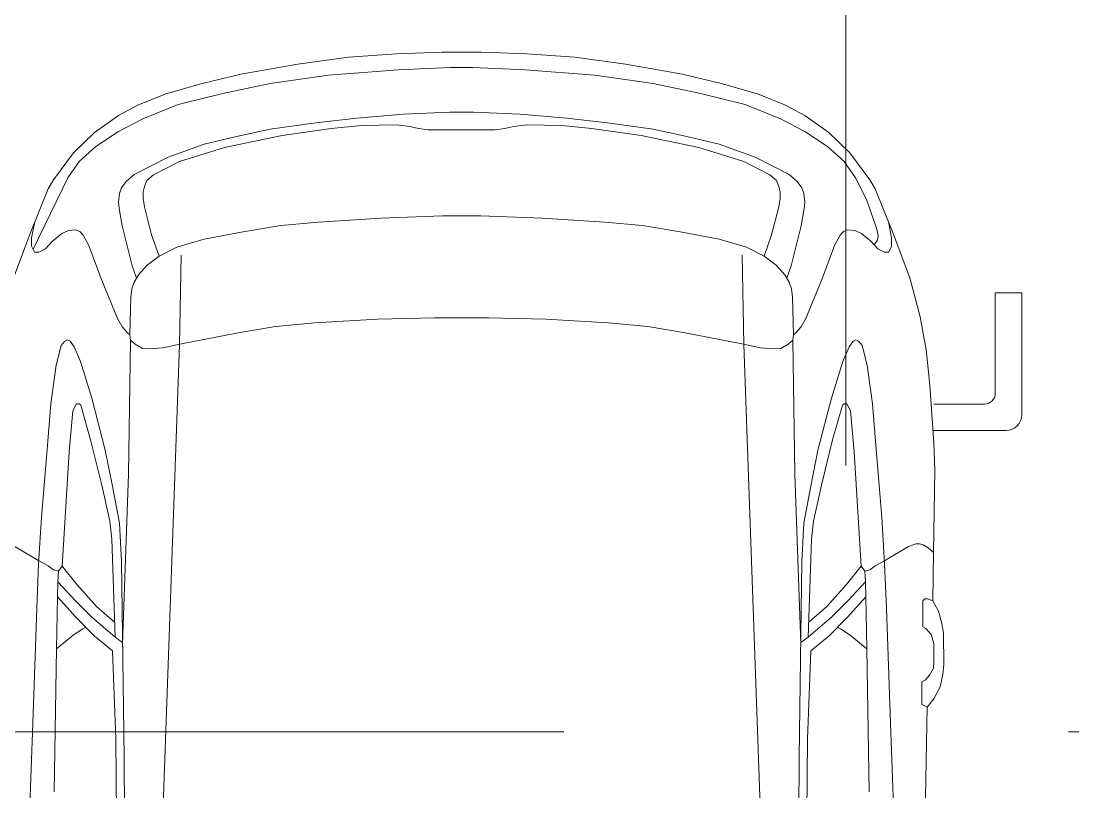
# Model space of a CAD drawing. Header units: millimetres. Extents: x 48966 to 155647, y -43515 to 30475.
# Drawn here: x 64375 to 66360, y 19403 to 20858 of the extents above; entities that cross this region are included whole.
import ezdxf

# ---------------------------------------------------------------- set-up
doc = ezdxf.new("R2010")
doc.units = ezdxf.units.MM
doc.linetypes.add('Осевые', pattern=[6350, 1270, -952.5, 3175, -952.5])
for name, color, linetype, lineweight in [('Оси-2', 7, 'Осевые', 9), ('Парковка', 7, 'Continuous', 9), ('Элементы узлов', 7, 'Continuous', 9)]:
    doc.layers.add(name, color=color, linetype=linetype, lineweight=lineweight)

# ---------------------------------------------------------------- blocks, each defined once
blk = doc.blocks.new('Парковка_одиночная - Средний класс 5500х2500мм-8504634-План -1-го этажа на отм_ -10_350')
at = {"layer": 'Парковка'}
for p, q in [((2256.7, -1058.6), (2256.7, -1248.6)), ((2306.7, -1058.6), (2256.7, -1058.6)), ((2306.7, -1288.6), (2306.7, -1058.6)), ((2236.7, -1268.6), (2141, -1268.6)), ((2139.8, -1318.6), (2276.7, -1318.6))]:
    blk.add_line(p, q, dxfattribs=at)
for centre, radius in [((2236.7, -1248.6), 20), ((2276.7, -1288.6), 30)]:
    blk.add_arc(centre, radius, 270, 0, dxfattribs=at)
at = {"layer": 'Элементы узлов'}
for p, q in [((940.6, -626.9), (1036.2, -614.3)), ((940.6, -626.9), (1036.2, -614.3)), ((940.6, -626.9), (1036.2, -614.3)), ((1036.2, -614.3), (1127.1, -607.4)), ((1036.2, -614.3), (1127.1, -607.4)), ((1036.2, -614.3), (1127.1, -607.4)), ((1127.1, -607.4), (1213.5, -604.4)), ((1127.1, -607.4), (1213.5, -604.4)), ((1127.1, -607.4), (1213.5, -604.4)), ((1213.5, -604.4), (1250, -604.4)), ((1213.5, -604.4), (1250, -604.4)), ((1213.5, -604.4), (1250, -604.4)), ((1250, -604.4), (1286.5, -604.4)), ((1250, -604.4), (1286.5, -604.4)), ((1250, -604.4), (1286.5, -604.4)), ((1286.5, -604.4), (1372.9, -607.4)), ((1286.5, -604.4), (1372.9, -607.4)), ((1286.5, -604.4), (1372.9, -607.4)), ((1372.9, -607.4), (1463.8, -614.3)), ((1372.9, -607.4), (1463.8, -614.3)), ((1372.9, -607.4), (1463.8, -614.3)), ((1463.8, -614.3), (1559.4, -626.9)), ((1463.8, -614.3), (1559.4, -626.9)), ((1463.8, -614.3), (1559.4, -626.9)), ((833.6, -646), (940.6, -626.9)), ((833.6, -646), (940.6, -626.9)), ((833.6, -646), (940.6, -626.9)), ((1130.2, -638), (1229, -633.8)), ((1130.2, -638), (1229, -633.8)), ((1130.2, -638), (1229, -633.8)), ((1229, -633.8), (1250, -633.8)), ((1229, -633.8), (1250, -633.8)), ((1229, -633.8), (1250, -633.8)), ((1250, -633.8), (1271, -633.8)), ((1250, -633.8), (1271, -633.8)), ((1250, -633.8), (1271, -633.8)), ((1271, -633.8), (1369.8, -638)), ((1271, -633.8), (1369.8, -638)), ((1271, -633.8), (1369.8, -638)), ((1559.4, -626.9), (1666.4, -646)), ((1559.4, -626.9), (1666.4, -646)), ((1559.4, -626.9), (1666.4, -646)), ((760.2, -663.9), (833.6, -646)), ((760.2, -663.9), (833.6, -646)), ((760.2, -663.9), (833.6, -646)), ((888.7, -663.5), (998.9, -648.1)), ((888.7, -663.5), (998.9, -648.1)), ((888.7, -663.5), (998.9, -648.1)), ((998.9, -648.1), (1130.2, -638)), ((998.9, -648.1), (1130.2, -638)), ((998.9, -648.1), (1130.2, -638)), ((1369.8, -638), (1501.1, -648.1)), ((1369.8, -638), (1501.1, -648.1)), ((1369.8, -638), (1501.1, -648.1)), ((1501.1, -648.1), (1611.3, -663.5)), ((1501.1, -648.1), (1611.3, -663.5)), ((1501.1, -648.1), (1611.3, -663.5)), ((1666.4, -646), (1739.8, -663.9)), ((1666.4, -646), (1739.8, -663.9)), ((1666.4, -646), (1739.8, -663.9)), ((691.6, -683.4), (760.2, -663.9)), ((691.6, -683.4), (760.2, -663.9)), ((691.6, -683.4), (760.2, -663.9)), ((799.5, -682.5), (888.7, -663.5)), ((799.5, -682.5), (888.7, -663.5)), ((799.5, -682.5), (888.7, -663.5)), ((1611.3, -663.5), (1700.5, -682.5)), ((1611.3, -663.5), (1700.5, -682.5)), ((1611.3, -663.5), (1700.5, -682.5)), ((1739.8, -663.9), (1808.4, -683.4)), ((1739.8, -663.9), (1808.4, -683.4)), ((1739.8, -663.9), (1808.4, -683.4)), ((639.1, -704.3), (691.6, -683.4)), ((639.1, -704.3), (691.6, -683.4)), ((639.1, -704.3), (691.6, -683.4)), ((715.2, -703.2), (799.5, -682.5)), ((715.2, -703.2), (799.5, -682.5)), ((715.2, -703.2), (799.5, -682.5)), ((1700.5, -682.5), (1784.8, -703.2)), ((1700.5, -682.5), (1784.8, -703.2)), ((1700.5, -682.5), (1784.8, -703.2)), ((1808.4, -683.4), (1860.9, -704.3)), ((1808.4, -683.4), (1860.9, -704.3)), ((1808.4, -683.4), (1860.9, -704.3)), ((602.3, -723.9), (639.1, -704.3)), ((602.3, -723.9), (639.1, -704.3)), ((602.3, -723.9), (639.1, -704.3)), ((648.7, -730.3), (715.2, -703.2)), ((648.7, -730.3), (715.2, -703.2)), ((648.7, -730.3), (715.2, -703.2)), ((1784.8, -703.2), (1851.3, -730.3)), ((1784.8, -703.2), (1851.3, -730.3)), ((1784.8, -703.2), (1851.3, -730.3)), ((1860.9, -704.3), (1897.7, -723.9)), ((1860.9, -704.3), (1897.7, -723.9)), ((1860.9, -704.3), (1897.7, -723.9)), ((557.3, -756.4), (602.3, -723.9)), ((557.3, -756.4), (602.3, -723.9)), ((557.3, -756.4), (602.3, -723.9)), ((602.5, -754.3), (648.7, -730.3)), ((602.5, -754.3), (648.7, -730.3)), ((602.5, -754.3), (648.7, -730.3)), ((974.7, -738.2), (1052.5, -729.1)), ((974.7, -738.2), (1052.5, -729.1)), ((974.7, -738.2), (1052.5, -729.1)), ((1052.5, -729.1), (1139.4, -721.5)), ((1052.5, -729.1), (1139.4, -721.5)), ((1052.5, -729.1), (1139.4, -721.5)), ((1139.4, -721.5), (1227.7, -717.9)), ((1139.4, -721.5), (1227.7, -717.9)), ((1139.4, -721.5), (1227.7, -717.9)), ((1227.7, -717.9), (1250, -717.9)), ((1227.7, -717.9), (1250, -717.9)), ((1227.7, -717.9), (1250, -717.9)), ((1250, -717.9), (1272.3, -717.9)), ((1250, -717.9), (1272.3, -717.9)), ((1250, -717.9), (1272.3, -717.9)), ((1272.3, -717.9), (1360.6, -721.5)), ((1272.3, -717.9), (1360.6, -721.5)), ((1272.3, -717.9), (1360.6, -721.5)), ((1360.6, -721.5), (1447.5, -729.1)), ((1360.6, -721.5), (1447.5, -729.1)), ((1360.6, -721.5), (1447.5, -729.1)), ((1447.5, -729.1), (1525.3, -738.2)), ((1447.5, -729.1), (1525.3, -738.2)), ((1447.5, -729.1), (1525.3, -738.2)), ((1851.3, -730.3), (1897.5, -754.3)), ((1851.3, -730.3), (1897.5, -754.3)), ((1851.3, -730.3), (1897.5, -754.3)), ((1897.7, -723.9), (1942.7, -756.4)), ((1897.7, -723.9), (1942.7, -756.4)), ((1897.7, -723.9), (1942.7, -756.4)), ((825.3, -763.7), (888.9, -749.9)), ((825.3, -763.7), (888.9, -749.9)), ((825.3, -763.7), (888.9, -749.9)), ((888.9, -749.9), (974.7, -738.2)), ((888.9, -749.9), (974.7, -738.2)), ((888.9, -749.9), (974.7, -738.2)), ((911.4, -761.7), (1004.1, -748.4)), ((911.4, -761.7), (1004.1, -748.4)), ((911.4, -761.7), (1004.1, -748.4)), ((1004.1, -748.4), (1060.9, -742.9)), ((1004.1, -748.4), (1060.9, -742.9)), ((1004.1, -748.4), (1060.9, -742.9)), ((1060.9, -742.9), (1126.4, -741.5)), ((1060.9, -742.9), (1126.4, -741.5)), ((1060.9, -742.9), (1126.4, -741.5)), ((1126.4, -741.5), (1152.1, -744.8)), ((1126.4, -741.5), (1152.1, -744.8)), ((1126.4, -741.5), (1152.1, -744.8)), ((1152.1, -744.8), (1168.3, -748.5)), ((1152.1, -744.8), (1168.3, -748.5)), ((1152.1, -744.8), (1168.3, -748.5)), ((1168.3, -748.5), (1186.7, -750.9)), ((1168.3, -748.5), (1186.7, -750.9)), ((1168.3, -748.5), (1186.7, -750.9)), ((1186.7, -750.9), (1250, -750.9)), ((1186.7, -750.9), (1250, -750.9)), ((1186.7, -750.9), (1250, -750.9)), ((1250, -750.9), (1313.3, -750.9)), ((1250, -750.9), (1313.3, -750.9)), ((1250, -750.9), (1313.3, -750.9)), ((1313.3, -750.9), (1331.7, -748.5)), ((1313.3, -750.9), (1331.7, -748.5)), ((1313.3, -750.9), (1331.7, -748.5)), ((1331.7, -748.5), (1347.9, -744.8)), ((1331.7, -748.5), (1347.9, -744.8)), ((1331.7, -748.5), (1347.9, -744.8)), ((1347.9, -744.8), (1373.6, -741.5)), ((1347.9, -744.8), (1373.6, -741.5)), ((1347.9, -744.8), (1373.6, -741.5)), ((1373.6, -741.5), (1439.1, -742.9)), ((1373.6, -741.5), (1439.1, -742.9)), ((1373.6, -741.5), (1439.1, -742.9)), ((1439.1, -742.9), (1495.9, -748.4)), ((1439.1, -742.9), (1495.9, -748.4)), ((1439.1, -742.9), (1495.9, -748.4)), ((1495.9, -748.4), (1588.6, -761.7)), ((1495.9, -748.4), (1588.6, -761.7)), ((1495.9, -748.4), (1588.6, -761.7)), ((1525.3, -738.2), (1611.1, -749.9)), ((1525.3, -738.2), (1611.1, -749.9)), ((1525.3, -738.2), (1611.1, -749.9)), ((1611.1, -749.9), (1674.7, -763.7)), ((1611.1, -749.9), (1674.7, -763.7)), ((1611.1, -749.9), (1674.7, -763.7)), ((517.9, -794.3), (557.3, -756.4)), ((517.9, -794.3), (557.3, -756.4)), ((517.9, -794.3), (557.3, -756.4)), ((559.5, -782.9), (602.5, -754.3)), ((559.5, -782.9), (602.5, -754.3)), ((559.5, -782.9), (602.5, -754.3)), ((764.2, -778.2), (825.3, -763.7)), ((764.2, -778.2), (825.3, -763.7)), ((764.2, -778.2), (825.3, -763.7)), ((802.3, -784.6), (911.4, -761.7)), ((802.3, -784.6), (911.4, -761.7)), ((802.3, -784.6), (911.4, -761.7)), ((1588.6, -761.7), (1697.7, -784.6)), ((1588.6, -761.7), (1697.7, -784.6)), ((1588.6, -761.7), (1697.7, -784.6)), ((1674.7, -763.7), (1735.8, -778.2)), ((1674.7, -763.7), (1735.8, -778.2)), ((1674.7, -763.7), (1735.8, -778.2)), ((1897.5, -754.3), (1940.5, -782.9)), ((1897.5, -754.3), (1940.5, -782.9)), ((1897.5, -754.3), (1940.5, -782.9)), ((1942.7, -756.4), (1982.1, -794.3)), ((1942.7, -756.4), (1982.1, -794.3)), ((1942.7, -756.4), (1982.1, -794.3)), ((528.4, -810.8), (559.5, -782.9)), ((528.4, -810.8), (559.5, -782.9)), ((528.4, -810.8), (559.5, -782.9)), ((696.5, -803), (764.2, -778.2)), ((696.5, -803), (764.2, -778.2)), ((696.5, -803), (764.2, -778.2)), ((717.8, -811.2), (802.3, -784.6)), ((717.8, -811.2), (802.3, -784.6)), ((717.8, -811.2), (802.3, -784.6)), ((1697.7, -784.6), (1782.2, -811.2)), ((1697.7, -784.6), (1782.2, -811.2)), ((1697.7, -784.6), (1782.2, -811.2)), ((1735.8, -778.2), (1803.5, -803)), ((1735.8, -778.2), (1803.5, -803)), ((1735.8, -778.2), (1803.5, -803)), ((1940.5, -782.9), (1971.6, -810.8)), ((1940.5, -782.9), (1971.6, -810.8)), ((1940.5, -782.9), (1971.6, -810.8)), ((480.1, -845.6), (517.9, -794.3)), ((480.1, -845.6), (517.9, -794.3)), ((480.1, -845.6), (517.9, -794.3)), ((507, -841.8), (528.4, -810.8)), ((507, -841.8), (528.4, -810.8)), ((507, -841.8), (528.4, -810.8)), ((632.3, -835.2), (696.5, -803)), ((632.3, -835.2), (696.5, -803)), ((632.3, -835.2), (696.5, -803)), ((668.4, -836), (717.8, -811.2)), ((668.4, -836), (717.8, -811.2)), ((668.4, -836), (717.8, -811.2)), ((1782.2, -811.2), (1831.6, -836)), ((1782.2, -811.2), (1831.6, -836)), ((1782.2, -811.2), (1831.6, -836)), ((1803.5, -803), (1867.7, -835.2)), ((1803.5, -803), (1867.7, -835.2)), ((1803.5, -803), (1867.7, -835.2)), ((1971.6, -810.8), (1993, -841.8)), ((1971.6, -810.8), (1993, -841.8)), ((1971.6, -810.8), (1993, -841.8)), ((1982.1, -794.3), (2019.9, -845.6)), ((1982.1, -794.3), (2019.9, -845.6)), ((1982.1, -794.3), (2019.9, -845.6)), ((441.4, -976.6), (507, -841.8)), ((441.4, -976.6), (507, -841.8)), ((441.4, -976.6), (507, -841.8)), ((470.1, -862.7), (480.1, -845.6)), ((470.1, -862.7), (480.1, -845.6)), ((470.1, -862.7), (480.1, -845.6)), ((608.3, -860.6), (616.7, -848.8)), ((608.3, -860.6), (616.7, -848.8)), ((608.3, -860.6), (616.7, -848.8)), ((616.7, -848.8), (632.3, -835.2)), ((616.7, -848.8), (632.3, -835.2)), ((616.7, -848.8), (632.3, -835.2)), ((651.3, -857.9), (656, -847)), ((651.3, -857.9), (656, -847)), ((651.3, -857.9), (656, -847)), ((656, -847), (668.4, -836)), ((656, -847), (668.4, -836)), ((656, -847), (668.4, -836)), ((1831.6, -836), (1844, -847)), ((1831.6, -836), (1844, -847)), ((1831.6, -836), (1844, -847)), ((1844, -847), (1848.7, -857.9)), ((1844, -847), (1848.7, -857.9)), ((1844, -847), (1848.7, -857.9)), ((1867.7, -835.2), (1883.3, -848.8)), ((1867.7, -835.2), (1883.3, -848.8)), ((1867.7, -835.2), (1883.3, -848.8)), ((1883.3, -848.8), (1891.7, -860.6)), ((1883.3, -848.8), (1891.7, -860.6)), ((1883.3, -848.8), (1891.7, -860.6)), ((1993, -841.8), (2013.9, -882.4)), ((1993, -841.8), (2013.9, -882.4)), ((1993, -841.8), (2013.9, -882.4)), ((2019.9, -845.6), (2029.9, -862.7)), ((2019.9, -845.6), (2029.9, -862.7)), ((2019.9, -845.6), (2029.9, -862.7)), ((436, -946.6), (470.1, -862.7)), ((436, -946.6), (470.1, -862.7)), ((436, -946.6), (470.1, -862.7)), ((602.4, -887.5), (604.7, -871.1)), ((602.4, -887.5), (604.7, -871.1)), ((602.4, -887.5), (604.7, -871.1)), ((604.7, -871.1), (608.3, -860.6)), ((604.7, -871.1), (608.3, -860.6)), ((604.7, -871.1), (608.3, -860.6)), ((649, -868.2), (651.3, -857.9)), ((649, -868.2), (651.3, -857.9)), ((649, -868.2), (651.3, -857.9)), ((649, -880.4), (649, -868.2)), ((649, -880.4), (649, -868.2)), ((649, -880.4), (649, -868.2)), ((1848.7, -857.9), (1851, -868.2)), ((1848.7, -857.9), (1851, -868.2)), ((1848.7, -857.9), (1851, -868.2)), ((1851, -868.2), (1851, -880.4)), ((1851, -868.2), (1851, -880.4)), ((1851, -868.2), (1851, -880.4)), ((1891.7, -860.6), (1895.3, -871.1)), ((1891.7, -860.6), (1895.3, -871.1)), ((1891.7, -860.6), (1895.3, -871.1)), ((1895.3, -871.1), (1897.6, -887.5)), ((1895.3, -871.1), (1897.6, -887.5)), ((1895.3, -871.1), (1897.6, -887.5)), ((2029.9, -862.7), (2064, -946.6)), ((2029.9, -862.7), (2064, -946.6)), ((2029.9, -862.7), (2064, -946.6)), ((603.6, -899.8), (602.4, -887.5)), ((603.6, -899.8), (602.4, -887.5)), ((603.6, -899.8), (602.4, -887.5)), ((651.3, -896.2), (649, -880.4)), ((651.3, -896.2), (649, -880.4)), ((651.3, -896.2), (649, -880.4)), ((1851, -880.4), (1848.7, -896.2)), ((1851, -880.4), (1848.7, -896.2)), ((1851, -880.4), (1848.7, -896.2)), ((1897.6, -887.5), (1896.4, -899.8)), ((1897.6, -887.5), (1896.4, -899.8)), ((1897.6, -887.5), (1896.4, -899.8)), ((2013.9, -882.4), (2033.6, -938.8)), ((2013.9, -882.4), (2033.6, -938.8)), ((2013.9, -882.4), (2033.6, -938.8)), ((609.3, -932.5), (603.6, -899.8)), ((609.3, -932.5), (603.6, -899.8)), ((609.3, -932.5), (603.6, -899.8)), ((665.1, -949.2), (651.3, -896.2)), ((665.1, -949.2), (651.3, -896.2)), ((665.1, -949.2), (651.3, -896.2)), ((1848.7, -896.2), (1834.9, -949.2)), ((1848.7, -896.2), (1834.9, -949.2)), ((1848.7, -896.2), (1834.9, -949.2)), ((1896.4, -899.8), (1890.7, -932.5)), ((1896.4, -899.8), (1890.7, -932.5)), ((1896.4, -899.8), (1890.7, -932.5)), ((438.7, -954.9), (444.8, -924.9)), ((438.7, -954.9), (444.8, -924.9)), ((438.7, -954.9), (444.8, -924.9)), ((628.5, -1007.9), (609.3, -932.5)), ((628.5, -1007.9), (609.3, -932.5)), ((628.5, -1007.9), (609.3, -932.5)), ((834.1, -944.2), (908.7, -931.8)), ((834.1, -944.2), (908.7, -931.8)), ((834.1, -944.2), (908.7, -931.8)), ((908.7, -931.8), (979.9, -925.2)), ((908.7, -931.8), (979.9, -925.2)), ((908.7, -931.8), (979.9, -925.2)), ((979.9, -925.2), (1098.3, -917.7)), ((979.9, -925.2), (1098.3, -917.7)), ((979.9, -925.2), (1098.3, -917.7)), ((1098.3, -917.7), (1213.9, -913.6)), ((1098.3, -917.7), (1213.9, -913.6)), ((1098.3, -917.7), (1213.9, -913.6)), ((1213.9, -913.6), (1250, -913.6)), ((1213.9, -913.6), (1250, -913.6)), ((1213.9, -913.6), (1250, -913.6)), ((1250, -913.6), (1286.1, -913.6)), ((1250, -913.6), (1286.1, -913.6)), ((1250, -913.6), (1286.1, -913.6)), ((1286.1, -913.6), (1401.7, -917.7)), ((1286.1, -913.6), (1401.7, -917.7)), ((1286.1, -913.6), (1401.7, -917.7)), ((1401.7, -917.7), (1520.1, -925.2)), ((1401.7, -917.7), (1520.1, -925.2)), ((1401.7, -917.7), (1520.1, -925.2)), ((1520.1, -925.2), (1591.3, -931.8)), ((1520.1, -925.2), (1591.3, -931.8)), ((1520.1, -925.2), (1591.3, -931.8)), ((1591.3, -931.8), (1665.9, -944.2)), ((1591.3, -931.8), (1665.9, -944.2)), ((1591.3, -931.8), (1665.9, -944.2)), ((1890.7, -932.5), (1871.5, -1007.9)), ((1890.7, -932.5), (1871.5, -1007.9)), ((1890.7, -932.5), (1871.5, -1007.9)), ((2061.3, -954.9), (2055.2, -924.9)), ((2061.3, -954.9), (2055.2, -924.9)), ((2061.3, -954.9), (2055.2, -924.9)), ((404.5, -1030.6), (436, -946.6)), ((404.5, -1030.6), (436, -946.6)), ((404.5, -1030.6), (436, -946.6)), ((478.1, -961.5), (495.8, -946.6)), ((478.1, -961.5), (495.8, -946.6)), ((478.1, -961.5), (495.8, -946.6)), ((495.8, -946.6), (508.3, -940.9)), ((495.8, -946.6), (508.3, -940.9)), ((495.8, -946.6), (508.3, -940.9)), ((508.3, -940.9), (521.5, -940)), ((508.3, -940.9), (521.5, -940)), ((508.3, -940.9), (521.5, -940)), ((521.5, -940), (529.8, -943)), ((521.5, -940), (529.8, -943)), ((521.5, -940), (529.8, -943)), ((529.8, -943), (536.1, -950.2)), ((529.8, -943), (536.1, -950.2)), ((529.8, -943), (536.1, -950.2)), ((536.1, -950.2), (546.8, -969.6)), ((536.1, -950.2), (546.8, -969.6)), ((536.1, -950.2), (546.8, -969.6)), ((679, -989.4), (665.1, -949.2)), ((679, -989.4), (665.1, -949.2)), ((679, -989.4), (665.1, -949.2)), ((764.1, -957.5), (834.1, -944.2)), ((764.1, -957.5), (834.1, -944.2)), ((764.1, -957.5), (834.1, -944.2)), ((1665.9, -944.2), (1735.9, -957.5)), ((1665.9, -944.2), (1735.9, -957.5)), ((1665.9, -944.2), (1735.9, -957.5)), ((1834.9, -949.2), (1821, -989.4)), ((1834.9, -949.2), (1821, -989.4)), ((1834.9, -949.2), (1821, -989.4)), ((1953.2, -969.6), (1963.9, -950.2)), ((1953.2, -969.6), (1963.9, -950.2)), ((1953.2, -969.6), (1963.9, -950.2)), ((1963.9, -950.2), (1970.2, -943)), ((1963.9, -950.2), (1970.2, -943)), ((1963.9, -950.2), (1970.2, -943)), ((1970.2, -943), (1978.5, -940)), ((1970.2, -943), (1978.5, -940)), ((1970.2, -943), (1978.5, -940)), ((1978.5, -940), (1991.7, -940.9)), ((1978.5, -940), (1991.7, -940.9)), ((1978.5, -940), (1991.7, -940.9)), ((1991.7, -940.9), (2004.2, -946.6)), ((1991.7, -940.9), (2004.2, -946.6)), ((1991.7, -940.9), (2004.2, -946.6)), ((2004.2, -946.6), (2021.9, -961.5)), ((2004.2, -946.6), (2021.9, -961.5)), ((2004.2, -946.6), (2021.9, -961.5)), ((2033.6, -938.8), (2036, -950.8)), ((2033.6, -938.8), (2036, -950.8)), ((2033.6, -938.8), (2036, -950.8)), ((2036, -950.8), (2034.5, -959.4)), ((2036, -950.8), (2034.5, -959.4)), ((2036, -950.8), (2034.5, -959.4)), ((2064, -946.6), (2095.5, -1030.6)), ((2064, -946.6), (2095.5, -1030.6)), ((2064, -946.6), (2095.5, -1030.6)), ((438.7, -970.5), (438.7, -954.9)), ((438.7, -970.5), (438.7, -954.9)), ((438.7, -970.5), (438.7, -954.9)), ((443.8, -982.2), (438.7, -970.5)), ((443.8, -982.2), (438.7, -970.5)), ((443.8, -982.2), (438.7, -970.5)), ((464.7, -975.9), (478.1, -961.5)), ((464.7, -975.9), (478.1, -961.5)), ((464.7, -975.9), (478.1, -961.5)), ((546.8, -969.6), (569.2, -1030.4)), ((546.8, -969.6), (569.2, -1030.4)), ((546.8, -969.6), (569.2, -1030.4)), ((679, -989.4), (712.4, -972.4)), ((679, -989.4), (712.4, -972.4)), ((679, -989.4), (712.4, -972.4)), ((712.4, -972.4), (764.1, -957.5)), ((712.4, -972.4), (764.1, -957.5)), ((712.4, -972.4), (764.1, -957.5)), ((1735.9, -957.5), (1787.6, -972.4)), ((1735.9, -957.5), (1787.6, -972.4)), ((1735.9, -957.5), (1787.6, -972.4)), ((1787.6, -972.4), (1821, -989.4)), ((1787.6, -972.4), (1821, -989.4)), ((1787.6, -972.4), (1821, -989.4)), ((1930.8, -1030.4), (1953.2, -969.6)), ((1930.8, -1030.4), (1953.2, -969.6)), ((1930.8, -1030.4), (1953.2, -969.6)), ((2021.9, -961.5), (2035.3, -975.9)), ((2021.9, -961.5), (2035.3, -975.9)), ((2021.9, -961.5), (2035.3, -975.9)), ((2034.5, -959.4), (2028.1, -968.2)), ((2034.5, -959.4), (2028.1, -968.2)), ((2034.5, -959.4), (2028.1, -968.2)), ((2056.2, -982.2), (2061.3, -970.5)), ((2056.2, -982.2), (2061.3, -970.5)), ((2056.2, -982.2), (2061.3, -970.5)), ((2061.3, -970.5), (2061.3, -954.9)), ((2061.3, -970.5), (2061.3, -954.9)), ((2061.3, -970.5), (2061.3, -954.9)), ((443.8, -982.2), (452.4, -982.2)), ((443.8, -982.2), (452.4, -982.2)), ((443.8, -982.2), (452.4, -982.2)), ((452.4, -982.2), (464.7, -975.9)), ((452.4, -982.2), (464.7, -975.9)), ((452.4, -982.2), (464.7, -975.9)), ((656.8, -1006.5), (679, -989.4)), ((656.8, -1006.5), (679, -989.4)), ((656.8, -1006.5), (679, -989.4)), ((721, -987.7), (717.5, -1156)), ((721, -987.7), (717.5, -1156)), ((721, -987.7), (717.5, -1156)), ((1779, -987.7), (1782.5, -1156)), ((1779, -987.7), (1782.5, -1156)), ((1779, -987.7), (1782.5, -1156)), ((1821, -989.4), (1843.2, -1006.5)), ((1821, -989.4), (1843.2, -1006.5)), ((1821, -989.4), (1843.2, -1006.5)), ((2035.3, -975.9), (2047.6, -982.2)), ((2035.3, -975.9), (2047.6, -982.2)), ((2035.3, -975.9), (2047.6, -982.2)), ((2047.6, -982.2), (2056.2, -982.2)), ((2047.6, -982.2), (2056.2, -982.2)), ((2047.6, -982.2), (2056.2, -982.2)), ((636.4, -1031.2), (628.5, -1007.9)), ((636.4, -1031.2), (628.5, -1007.9)), ((636.4, -1031.2), (628.5, -1007.9)), ((640, -1024.9), (656.8, -1006.5)), ((640, -1024.9), (656.8, -1006.5)), ((640, -1024.9), (656.8, -1006.5)), ((1843.2, -1006.5), (1860, -1024.9)), ((1843.2, -1006.5), (1860, -1024.9)), ((1843.2, -1006.5), (1860, -1024.9)), ((1871.5, -1007.9), (1863.6, -1031.2)), ((1871.5, -1007.9), (1863.6, -1031.2)), ((1871.5, -1007.9), (1863.6, -1031.2)), ((569.2, -1030.4), (600.5, -1107)), ((569.2, -1030.4), (600.5, -1107)), ((569.2, -1030.4), (600.5, -1107)), ((632.2, -1038.8), (640, -1024.9)), ((632.2, -1038.8), (640, -1024.9)), ((632.2, -1038.8), (640, -1024.9)), ((1860, -1024.9), (1867.8, -1038.8)), ((1860, -1024.9), (1867.8, -1038.8)), ((1860, -1024.9), (1867.8, -1038.8)), ((1899.5, -1107), (1930.8, -1030.4)), ((1899.5, -1107), (1930.8, -1030.4)), ((1899.5, -1107), (1930.8, -1030.4)), ((2095.5, -1030.6), (2115.3, -1104.1)), ((2095.5, -1030.6), (2115.3, -1104.1)), ((2095.5, -1030.6), (2115.3, -1104.1)), ((626, -1066.9), (627.5, -1051)), ((626, -1066.9), (627.5, -1051)), ((626, -1066.9), (627.5, -1051)), ((627.5, -1051), (632.2, -1038.8)), ((627.5, -1051), (632.2, -1038.8)), ((627.5, -1051), (632.2, -1038.8)), ((1867.8, -1038.8), (1872.5, -1051)), ((1867.8, -1038.8), (1872.5, -1051)), ((1867.8, -1038.8), (1872.5, -1051)), ((1872.5, -1051), (1874, -1066.9)), ((1872.5, -1051), (1874, -1066.9)), ((1872.5, -1051), (1874, -1066.9)), ((623.7, -1138.1), (626, -1066.9)), ((623.7, -1138.1), (626, -1066.9)), ((623.7, -1138.1), (626, -1066.9)), ((1874, -1066.9), (1876.3, -1138.1)), ((1874, -1066.9), (1876.3, -1138.1)), ((1874, -1066.9), (1876.3, -1138.1)), ((600.5, -1107), (610.2, -1123.8)), ((600.5, -1107), (610.2, -1123.8)), ((600.5, -1107), (610.2, -1123.8)), ((973.1, -1115.7), (1091.4, -1108.3)), ((973.1, -1115.7), (1091.4, -1108.3)), ((973.1, -1115.7), (1091.4, -1108.3)), ((1091.4, -1108.3), (1199.4, -1105.7)), ((1091.4, -1108.3), (1199.4, -1105.7)), ((1091.4, -1108.3), (1199.4, -1105.7)), ((1199.4, -1105.7), (1250, -1105.7)), ((1199.4, -1105.7), (1250, -1105.7)), ((1199.4, -1105.7), (1250, -1105.7)), ((1250, -1105.7), (1300.6, -1105.7)), ((1250, -1105.7), (1300.6, -1105.7)), ((1250, -1105.7), (1300.6, -1105.7)), ((1300.6, -1105.7), (1408.6, -1108.3)), ((1300.6, -1105.7), (1408.6, -1108.3)), ((1300.6, -1105.7), (1408.6, -1108.3)), ((1408.6, -1108.3), (1526.9, -1115.7)), ((1408.6, -1108.3), (1526.9, -1115.7)), ((1408.6, -1108.3), (1526.9, -1115.7)), ((1889.8, -1123.8), (1899.5, -1107)), ((1889.8, -1123.8), (1899.5, -1107)), ((1889.8, -1123.8), (1899.5, -1107)), ((2115.3, -1104.1), (2126.4, -1165.6)), ((2115.3, -1104.1), (2126.4, -1165.6)), ((2115.3, -1104.1), (2126.4, -1165.6)), ((610.2, -1123.8), (619.5, -1134.5)), ((610.2, -1123.8), (619.5, -1134.5)), ((610.2, -1123.8), (619.5, -1134.5)), ((828.2, -1134.2), (898.6, -1122.4)), ((828.2, -1134.2), (898.6, -1122.4)), ((828.2, -1134.2), (898.6, -1122.4)), ((898.6, -1122.4), (973.1, -1115.7)), ((898.6, -1122.4), (973.1, -1115.7)), ((898.6, -1122.4), (973.1, -1115.7)), ((1526.9, -1115.7), (1601.4, -1122.4)), ((1526.9, -1115.7), (1601.4, -1122.4)), ((1526.9, -1115.7), (1601.4, -1122.4)), ((1601.4, -1122.4), (1671.8, -1134.2)), ((1601.4, -1122.4), (1671.8, -1134.2)), ((1601.4, -1122.4), (1671.8, -1134.2)), ((1880.5, -1134.5), (1889.8, -1123.8)), ((1880.5, -1134.5), (1889.8, -1123.8)), ((1880.5, -1134.5), (1889.8, -1123.8)), ((500.4, -1150.4), (494.3, -1158)), ((500.4, -1150.4), (494.3, -1158)), ((500.4, -1150.4), (494.3, -1158)), ((506.4, -1147.2), (500.4, -1150.4)), ((506.4, -1147.2), (500.4, -1150.4)), ((506.4, -1147.2), (500.4, -1150.4)), ((511.6, -1149.7), (506.4, -1147.2)), ((511.6, -1149.7), (506.4, -1147.2)), ((511.6, -1149.7), (506.4, -1147.2)), ((518.9, -1160.6), (511.6, -1149.7)), ((518.9, -1160.6), (511.6, -1149.7)), ((518.9, -1160.6), (511.6, -1149.7)), ((619.5, -1134.5), (623.7, -1138.1)), ((619.5, -1134.5), (623.7, -1138.1)), ((619.5, -1134.5), (623.7, -1138.1)), ((624.9, -1148), (621.3, -1401.2)), ((624.9, -1148), (621.3, -1401.2)), ((624.9, -1148), (621.3, -1401.2)), ((623.7, -1138.1), (624.9, -1148)), ((623.7, -1138.1), (624.9, -1148)), ((623.7, -1138.1), (624.9, -1148)), ((624.9, -1148), (633.8, -1155.5)), ((624.9, -1148), (633.8, -1155.5)), ((624.9, -1148), (633.8, -1155.5)), ((721.2, -1155.2), (828.2, -1134.2)), ((721.2, -1155.2), (828.2, -1134.2)), ((721.2, -1155.2), (828.2, -1134.2)), ((1671.8, -1134.2), (1778.8, -1155.2)), ((1671.8, -1134.2), (1778.8, -1155.2)), ((1671.8, -1134.2), (1778.8, -1155.2)), ((1866.2, -1155.5), (1875.1, -1148)), ((1866.2, -1155.5), (1875.1, -1148)), ((1866.2, -1155.5), (1875.1, -1148)), ((1875.1, -1148), (1876.3, -1138.1)), ((1875.1, -1148), (1876.3, -1138.1)), ((1875.1, -1148), (1876.3, -1138.1)), ((1875.1, -1148), (1878.7, -1401.2)), ((1875.1, -1148), (1878.7, -1401.2)), ((1875.1, -1148), (1878.7, -1401.2)), ((1876.3, -1138.1), (1880.5, -1134.5)), ((1876.3, -1138.1), (1880.5, -1134.5)), ((1876.3, -1138.1), (1880.5, -1134.5)), ((1981.1, -1160.6), (1988.4, -1149.7)), ((1981.1, -1160.6), (1988.4, -1149.7)), ((1981.1, -1160.6), (1988.4, -1149.7)), ((1988.4, -1149.7), (1993.6, -1147.2)), ((1988.4, -1149.7), (1993.6, -1147.2)), ((1988.4, -1149.7), (1993.6, -1147.2)), ((1993.6, -1147.2), (1999.6, -1150.4)), ((1993.6, -1147.2), (1999.6, -1150.4)), ((1993.6, -1147.2), (1999.6, -1150.4)), ((1999.6, -1150.4), (2005.7, -1158)), ((1999.6, -1150.4), (2005.7, -1158)), ((1999.6, -1150.4), (2005.7, -1158)), ((494.3, -1158), (484.7, -1195.5)), ((494.3, -1158), (484.7, -1195.5)), ((494.3, -1158), (484.7, -1195.5)), ((530.7, -1188.6), (518.9, -1160.6)), ((530.7, -1188.6), (518.9, -1160.6)), ((530.7, -1188.6), (518.9, -1160.6)), ((633.8, -1155.5), (647.9, -1163.6)), ((633.8, -1155.5), (647.9, -1163.6)), ((633.8, -1155.5), (647.9, -1163.6)), ((647.9, -1163.6), (660.9, -1164.7)), ((647.9, -1163.6), (660.9, -1164.7)), ((647.9, -1163.6), (660.9, -1164.7)), ((658, -2856.5), (717.5, -1156)), ((658, -2856.5), (717.5, -1156)), ((658, -2856.5), (717.5, -1156)), ((660.9, -1164.7), (686.1, -1162.8)), ((660.9, -1164.7), (686.1, -1162.8)), ((660.9, -1164.7), (686.1, -1162.8)), ((686.1, -1162.8), (721.2, -1155.2)), ((686.1, -1162.8), (721.2, -1155.2)), ((686.1, -1162.8), (721.2, -1155.2)), ((1778.8, -1155.2), (1813.9, -1162.8)), ((1778.8, -1155.2), (1813.9, -1162.8)), ((1778.8, -1155.2), (1813.9, -1162.8)), ((1782.5, -1156), (1842, -2856.5)), ((1782.5, -1156), (1842, -2856.5)), ((1782.5, -1156), (1842, -2856.5)), ((1813.9, -1162.8), (1839.1, -1164.7)), ((1813.9, -1162.8), (1839.1, -1164.7)), ((1813.9, -1162.8), (1839.1, -1164.7)), ((1839.1, -1164.7), (1852.1, -1163.6)), ((1839.1, -1164.7), (1852.1, -1163.6)), ((1839.1, -1164.7), (1852.1, -1163.6)), ((1852.1, -1163.6), (1866.2, -1155.5)), ((1852.1, -1163.6), (1866.2, -1155.5)), ((1852.1, -1163.6), (1866.2, -1155.5)), ((1969.3, -1188.6), (1981.1, -1160.6)), ((1969.3, -1188.6), (1981.1, -1160.6)), ((1969.3, -1188.6), (1981.1, -1160.6)), ((2005.7, -1158), (2015.3, -1195.5)), ((2005.7, -1158), (2015.3, -1195.5)), ((2005.7, -1158), (2015.3, -1195.5)), ((2126.4, -1165.6), (2133.5, -1232.9)), ((2126.4, -1165.6), (2133.5, -1232.9)), ((2126.4, -1165.6), (2133.5, -1232.9)), ((552.1, -1257.8), (530.7, -1188.6)), ((552.1, -1257.8), (530.7, -1188.6)), ((552.1, -1257.8), (530.7, -1188.6)), ((1947.9, -1257.8), (1969.3, -1188.6)), ((1947.9, -1257.8), (1969.3, -1188.6)), ((1947.9, -1257.8), (1969.3, -1188.6)), ((484.7, -1195.5), (475.1, -1268.2)), ((484.7, -1195.5), (475.1, -1268.2)), ((484.7, -1195.5), (475.1, -1268.2)), ((2015.3, -1195.5), (2024.9, -1268.2)), ((2015.3, -1195.5), (2024.9, -1268.2)), ((2015.3, -1195.5), (2024.9, -1268.2)), ((2133.5, -1232.9), (2140.6, -1342.6)), ((2133.5, -1232.9), (2140.6, -1342.6)), ((2133.5, -1232.9), (2140.6, -1342.6)), ((475.1, -1268.2), (467.7, -1354.4)), ((475.1, -1268.2), (467.7, -1354.4)), ((475.1, -1268.2), (467.7, -1354.4)), ((516.5, -1281.6), (523.5, -1268.5)), ((516.5, -1281.6), (523.5, -1268.5)), ((516.5, -1281.6), (523.5, -1268.5)), ((523.5, -1268.5), (528.2, -1268.5)), ((523.5, -1268.5), (528.2, -1268.5)), ((523.5, -1268.5), (528.2, -1268.5)), ((528.2, -1268.5), (531.3, -1270.7)), ((528.2, -1268.5), (531.3, -1270.7)), ((528.2, -1268.5), (531.3, -1270.7)), ((577.7, -1355.6), (552.1, -1257.8)), ((577.7, -1355.6), (552.1, -1257.8)), ((577.7, -1355.6), (552.1, -1257.8)), ((1922.3, -1355.6), (1947.9, -1257.8)), ((1922.3, -1355.6), (1947.9, -1257.8)), ((1922.3, -1355.6), (1947.9, -1257.8)), ((1971.8, -1268.5), (1968.7, -1270.7)), ((1971.8, -1268.5), (1968.7, -1270.7)), ((1971.8, -1268.5), (1968.7, -1270.7)), ((1976.5, -1268.5), (1971.8, -1268.5)), ((1976.5, -1268.5), (1971.8, -1268.5)), ((1976.5, -1268.5), (1971.8, -1268.5)), ((1983.5, -1281.6), (1976.5, -1268.5)), ((1983.5, -1281.6), (1976.5, -1268.5)), ((1983.5, -1281.6), (1976.5, -1268.5)), ((2024.9, -1268.2), (2032.3, -1354.4)), ((2024.9, -1268.2), (2032.3, -1354.4)), ((2024.9, -1268.2), (2032.3, -1354.4)), ((509.5, -1358.8), (516.5, -1281.6)), ((509.5, -1358.8), (516.5, -1281.6)), ((509.5, -1358.8), (516.5, -1281.6)), ((531.3, -1270.7), (550, -1336.4)), ((531.3, -1270.7), (550, -1336.4)), ((531.3, -1270.7), (550, -1336.4)), ((1968.7, -1270.7), (1950, -1336.4)), ((1968.7, -1270.7), (1950, -1336.4)), ((1968.7, -1270.7), (1950, -1336.4)), ((1990.5, -1358.8), (1983.5, -1281.6)), ((1990.5, -1358.8), (1983.5, -1281.6)), ((1990.5, -1358.8), (1983.5, -1281.6)), ((550, -1336.4), (570.8, -1421.6)), ((550, -1336.4), (570.8, -1421.6)), ((550, -1336.4), (570.8, -1421.6)), ((1950, -1336.4), (1929.2, -1421.6)), ((1950, -1336.4), (1929.2, -1421.6)), ((1950, -1336.4), (1929.2, -1421.6)), ((2140.6, -1342.6), (2142.5, -1393.2)), ((2140.6, -1342.6), (2142.5, -1393.2)), ((2140.6, -1342.6), (2142.5, -1393.2)), ((467.7, -1354.4), (457.1, -1482.1)), ((467.7, -1354.4), (457.1, -1482.1)), ((467.7, -1354.4), (457.1, -1482.1)), ((496.2, -1574.6), (509.5, -1358.8)), ((496.2, -1574.6), (509.5, -1358.8)), ((496.2, -1574.6), (509.5, -1358.8)), ((591.5, -1423.4), (577.7, -1355.6)), ((591.5, -1423.4), (577.7, -1355.6)), ((591.5, -1423.4), (577.7, -1355.6)), ((1908.5, -1423.4), (1922.3, -1355.6)), ((1908.5, -1423.4), (1922.3, -1355.6)), ((1908.5, -1423.4), (1922.3, -1355.6)), ((2003.8, -1574.6), (1990.5, -1358.8)), ((2003.8, -1574.6), (1990.5, -1358.8)), ((2003.8, -1574.6), (1990.5, -1358.8)), ((2032.3, -1354.4), (2042.9, -1482.1)), ((2032.3, -1354.4), (2042.9, -1482.1)), ((2032.3, -1354.4), (2042.9, -1482.1)), ((621.3, -1401.2), (610.1, -1721)), ((621.3, -1401.2), (610.1, -1721)), ((621.3, -1401.2), (610.1, -1721)), ((1878.7, -1401.2), (1889.9, -1721)), ((1878.7, -1401.2), (1889.9, -1721)), ((1878.7, -1401.2), (1889.9, -1721)), ((2142.5, -1393.2), (2140.1, -1549)), ((2142.5, -1393.2), (2140.1, -1549)), ((2142.5, -1393.2), (2140.1, -1549)), ((570.8, -1421.6), (586.1, -1489.6)), ((570.8, -1421.6), (586.1, -1489.6)), ((570.8, -1421.6), (586.1, -1489.6)), ((604.3, -1493.2), (591.5, -1423.4)), ((604.3, -1493.2), (591.5, -1423.4)), ((604.3, -1493.2), (591.5, -1423.4)), ((1895.7, -1493.2), (1908.5, -1423.4)), ((1895.7, -1493.2), (1908.5, -1423.4)), ((1895.7, -1493.2), (1908.5, -1423.4)), ((1929.2, -1421.6), (1913.9, -1489.6)), ((1929.2, -1421.6), (1913.9, -1489.6)), ((1929.2, -1421.6), (1913.9, -1489.6)), ((457.1, -1482.1), (451.9, -1570)), ((457.1, -1482.1), (451.9, -1570)), ((457.1, -1482.1), (451.9, -1570)), ((2042.9, -1482.1), (2048.1, -1570)), ((2042.9, -1482.1), (2048.1, -1570)), ((2042.9, -1482.1), (2048.1, -1570)), ((586.1, -1489.6), (590, -1523.5)), ((586.1, -1489.6), (590, -1523.5)), ((586.1, -1489.6), (590, -1523.5)), ((608.4, -1566.1), (604.3, -1493.2)), ((608.4, -1566.1), (604.3, -1493.2)), ((608.4, -1566.1), (604.3, -1493.2)), ((1891.6, -1566.1), (1895.7, -1493.2)), ((1891.6, -1566.1), (1895.7, -1493.2)), ((1891.6, -1566.1), (1895.7, -1493.2)), ((1913.9, -1489.6), (1910, -1523.5)), ((1913.9, -1489.6), (1910, -1523.5)), ((1913.9, -1489.6), (1910, -1523.5)), ((590, -1523.5), (596.1, -1708.4)), ((590, -1523.5), (596.1, -1708.4)), ((590, -1523.5), (596.1, -1708.4)), ((1910, -1523.5), (1903.9, -1708.4)), ((1910, -1523.5), (1903.9, -1708.4)), ((1910, -1523.5), (1903.9, -1708.4)), ((452.3, -1564.5), (406.8, -1537.8)), ((452.3, -1564.5), (406.8, -1537.8)), ((452.3, -1564.5), (406.8, -1537.8)), ((2047.9, -1564.4), (2093.2, -1537.8)), ((2047.9, -1564.4), (2093.2, -1537.8)), ((2047.9, -1564.4), (2093.2, -1537.8)), ((2093.2, -1537.8), (2107.2, -1532.6)), ((2093.2, -1537.8), (2107.2, -1532.6)), ((2093.2, -1537.8), (2107.2, -1532.6)), ((2107.2, -1532.6), (2113.6, -1532.6)), ((2107.2, -1532.6), (2113.6, -1532.6)), ((2107.2, -1532.6), (2113.6, -1532.6)), ((2113.6, -1532.6), (2120.8, -1534.4)), ((2113.6, -1532.6), (2120.8, -1534.4)), ((2113.6, -1532.6), (2120.8, -1534.4)), ((2120.8, -1534.4), (2129.9, -1539.8)), ((2120.8, -1534.4), (2129.9, -1539.8)), ((2120.8, -1534.4), (2129.9, -1539.8)), ((2129.9, -1539.8), (2140.1, -1549)), ((2129.9, -1539.8), (2140.1, -1549)), ((2129.9, -1539.8), (2140.1, -1549)), ((469.6, -1574), (452.3, -1564.5)), ((469.6, -1574), (452.3, -1564.5)), ((469.6, -1574), (452.3, -1564.5)), ((613, -1935.4), (608.4, -1566.1)), ((613, -1935.4), (608.4, -1566.1)), ((613, -1935.4), (608.4, -1566.1)), ((1887, -1935.4), (1891.6, -1566.1)), ((1887, -1935.4), (1891.6, -1566.1)), ((1887, -1935.4), (1891.6, -1566.1)), ((2030.4, -1574), (2047.9, -1564.4)), ((2030.4, -1574), (2047.9, -1564.4)), ((2030.4, -1574), (2047.9, -1564.4)), ((2140.1, -1549), (2139.3, -1639.9)), ((2140.1, -1549), (2139.3, -1639.9)), ((2140.1, -1549), (2139.3, -1639.9)), ((451.9, -1570), (448.4, -1654.2)), ((451.9, -1570), (448.4, -1654.2)), ((451.9, -1570), (448.4, -1654.2)), ((479.6, -1581.3), (469.6, -1574)), ((479.6, -1581.3), (469.6, -1574)), ((479.6, -1581.3), (469.6, -1574)), ((489.1, -1584), (479.6, -1581.3)), ((489.1, -1584), (479.6, -1581.3)), ((489.1, -1584), (479.6, -1581.3)), ((487.9, -1604.2), (489.1, -1584)), ((487.9, -1604.2), (489.1, -1584)), ((487.9, -1604.2), (489.1, -1584)), ((489.1, -1584), (496.2, -1574.6)), ((489.1, -1584), (496.2, -1574.6)), ((489.1, -1584), (496.2, -1574.6)), ((524.4, -1609.7), (496.2, -1574.6)), ((524.4, -1609.7), (496.2, -1574.6)), ((524.4, -1609.7), (496.2, -1574.6)), ((1975.6, -1609.7), (2003.8, -1574.6)), ((1975.6, -1609.7), (2003.8, -1574.6)), ((1975.6, -1609.7), (2003.8, -1574.6)), ((2010.9, -1584), (2003.8, -1574.6)), ((2010.9, -1584), (2003.8, -1574.6)), ((2010.9, -1584), (2003.8, -1574.6)), ((2010.9, -1584), (2020.4, -1581.3)), ((2010.9, -1584), (2020.4, -1581.3)), ((2010.9, -1584), (2020.4, -1581.3)), ((2012.1, -1604.2), (2010.9, -1584)), ((2012.1, -1604.2), (2010.9, -1584)), ((2012.1, -1604.2), (2010.9, -1584)), ((2020.4, -1581.3), (2030.4, -1574)), ((2020.4, -1581.3), (2030.4, -1574)), ((2020.4, -1581.3), (2030.4, -1574)), ((2048.1, -1570), (2051.6, -1654.2)), ((2048.1, -1570), (2051.6, -1654.2)), ((2048.1, -1570), (2051.6, -1654.2)), ((487.6, -1632.8), (487.9, -1604.2)), ((487.6, -1632.8), (487.9, -1604.2)), ((487.6, -1632.8), (487.9, -1604.2)), ((520.9, -1639.2), (487.9, -1604.2)), ((520.9, -1639.2), (487.9, -1604.2)), ((520.9, -1639.2), (487.9, -1604.2)), ((1979.1, -1639.2), (2012.1, -1604.2)), ((1979.1, -1639.2), (2012.1, -1604.2)), ((1979.1, -1639.2), (2012.1, -1604.2)), ((2012.4, -1632.8), (2012.1, -1604.2)), ((2012.4, -1632.8), (2012.1, -1604.2)), ((2012.4, -1632.8), (2012.1, -1604.2)), ((561.3, -1651), (524.4, -1609.7)), ((561.3, -1651), (524.4, -1609.7)), ((561.3, -1651), (524.4, -1609.7)), ((1938.7, -1651), (1975.6, -1609.7)), ((1938.7, -1651), (1975.6, -1609.7)), ((1938.7, -1651), (1975.6, -1609.7)), ((485.4, -1730.9), (487.6, -1632.8)), ((485.4, -1730.9), (487.6, -1632.8)), ((485.4, -1730.9), (487.6, -1632.8)), ((487.6, -1632.8), (522.7, -1671.4)), ((487.6, -1632.8), (522.7, -1671.4)), ((487.6, -1632.8), (522.7, -1671.4)), ((551.8, -1670.1), (520.9, -1639.2)), ((551.8, -1670.1), (520.9, -1639.2)), ((551.8, -1670.1), (520.9, -1639.2)), ((1948.2, -1670.1), (1979.1, -1639.2)), ((1948.2, -1670.1), (1979.1, -1639.2)), ((1948.2, -1670.1), (1979.1, -1639.2)), ((2012.4, -1632.8), (1977.3, -1671.4)), ((2012.4, -1632.8), (1977.3, -1671.4)), ((2012.4, -1632.8), (1977.3, -1671.4)), ((2014.6, -1730.9), (2012.4, -1632.8)), ((2014.6, -1730.9), (2012.4, -1632.8)), ((2014.6, -1730.9), (2012.4, -1632.8)), ((2120.4, -1639.9), (2124.2, -1636.3)), ((2120.4, -1639.9), (2124.2, -1636.3)), ((2120.4, -1639.9), (2124.2, -1636.3)), ((2120.4, -1689.1), (2120.4, -1639.9)), ((2120.4, -1689.1), (2120.4, -1639.9)), ((2120.4, -1689.1), (2120.4, -1639.9)), ((2124.2, -1636.3), (2128.8, -1636.1)), ((2124.2, -1636.3), (2128.8, -1636.1)), ((2124.2, -1636.3), (2128.8, -1636.1)), ((2128.8, -1636.1), (2139.3, -1639.9)), ((2128.8, -1636.1), (2139.3, -1639.9)), ((2128.8, -1636.1), (2139.3, -1639.9)), ((2139.3, -1639.9), (2149.5, -1659.6)), ((2139.3, -1639.9), (2149.5, -1659.6)), ((2139.3, -1639.9), (2149.5, -1659.6)), ((448.4, -1654.2), (440.8, -1871.1)), ((448.4, -1654.2), (440.8, -1871.1)), ((448.4, -1654.2), (440.8, -1871.1)), ((595.2, -1680.1), (561.3, -1651)), ((595.2, -1680.1), (561.3, -1651)), ((595.2, -1680.1), (561.3, -1651)), ((1904.8, -1680.1), (1938.7, -1651)), ((1904.8, -1680.1), (1938.7, -1651)), ((1904.8, -1680.1), (1938.7, -1651)), ((2051.6, -1654.2), (2059.2, -1871.1)), ((2051.6, -1654.2), (2059.2, -1871.1)), ((2051.6, -1654.2), (2059.2, -1871.1)), ((2149.5, -1659.6), (2156.1, -1682.7)), ((2149.5, -1659.6), (2156.1, -1682.7)), ((2149.5, -1659.6), (2156.1, -1682.7)), ((522.7, -1671.4), (556.6, -1706.2)), ((522.7, -1671.4), (556.6, -1706.2)), ((522.7, -1671.4), (556.6, -1706.2)), ((596.1, -1708.4), (551.8, -1670.1)), ((596.1, -1708.4), (551.8, -1670.1)), ((596.1, -1708.4), (551.8, -1670.1)), ((1903.9, -1708.4), (1948.2, -1670.1)), ((1903.9, -1708.4), (1948.2, -1670.1)), ((1903.9, -1708.4), (1948.2, -1670.1)), ((1977.3, -1671.4), (1943.4, -1706.2)), ((1977.3, -1671.4), (1943.4, -1706.2)), ((1977.3, -1671.4), (1943.4, -1706.2)), ((2156.1, -1682.7), (2159.2, -1701.1)), ((2156.1, -1682.7), (2159.2, -1701.1)), ((2156.1, -1682.7), (2159.2, -1701.1)), ((485.4, -1730.9), (517.2, -1704.7)), ((485.4, -1730.9), (517.2, -1704.7)), ((485.4, -1730.9), (517.2, -1704.7)), ((517.2, -1704.7), (535.5, -1692.9)), ((517.2, -1704.7), (535.5, -1692.9)), ((517.2, -1704.7), (535.5, -1692.9)), ((535.5, -1692.9), (540.7, -1689.9)), ((535.5, -1692.9), (540.7, -1689.9)), ((535.5, -1692.9), (540.7, -1689.9)), ((556.6, -1706.2), (591.3, -1734.5)), ((556.6, -1706.2), (591.3, -1734.5)), ((556.6, -1706.2), (591.3, -1734.5)), ((1943.4, -1706.2), (1908.7, -1734.5)), ((1943.4, -1706.2), (1908.7, -1734.5)), ((1943.4, -1706.2), (1908.7, -1734.5)), ((1964.5, -1692.9), (1959.3, -1689.9)), ((1964.5, -1692.9), (1959.3, -1689.9)), ((1964.5, -1692.9), (1959.3, -1689.9)), ((1982.8, -1704.7), (1964.5, -1692.9)), ((1982.8, -1704.7), (1964.5, -1692.9)), ((1982.8, -1704.7), (1964.5, -1692.9)), ((2014.6, -1730.9), (1982.8, -1704.7)), ((2014.6, -1730.9), (1982.8, -1704.7)), ((2014.6, -1730.9), (1982.8, -1704.7)), ((2125.7, -1692.2), (2120.4, -1689.1)), ((2125.7, -1692.2), (2120.4, -1689.1)), ((2125.7, -1692.2), (2120.4, -1689.1)), ((2136, -1703.7), (2125.7, -1692.2)), ((2136, -1703.7), (2125.7, -1692.2)), ((2136, -1703.7), (2125.7, -1692.2)), ((2140.8, -1720.9), (2136, -1703.7)), ((2140.8, -1720.9), (2136, -1703.7)), ((2140.8, -1720.9), (2136, -1703.7)), ((2159.2, -1701.1), (2159.6, -1760.8)), ((2159.2, -1701.1), (2159.6, -1760.8)), ((2159.2, -1701.1), (2159.6, -1760.8)), ((596.1, -1708.4), (610.3, -1718.8)), ((596.1, -1708.4), (610.3, -1718.8)), ((596.1, -1708.4), (610.3, -1718.8)), ((1903.9, -1708.4), (1889.7, -1718.8)), ((1903.9, -1708.4), (1889.7, -1718.8)), ((1903.9, -1708.4), (1889.7, -1718.8)), ((2141.1, -1755.1), (2140.8, -1720.9)), ((2141.1, -1755.1), (2140.8, -1720.9)), ((2141.1, -1755.1), (2140.8, -1720.9)), ((481.2, -2000.8), (485.4, -1730.9)), ((481.2, -2000.8), (485.4, -1730.9)), ((481.2, -2000.8), (485.4, -1730.9)), ((591.3, -1734.5), (597.4, -1900.4)), ((591.3, -1734.5), (597.4, -1900.4)), ((591.3, -1734.5), (597.4, -1900.4)), ((1908.7, -1734.5), (1902.6, -1900.4)), ((1908.7, -1734.5), (1902.6, -1900.4)), ((1908.7, -1734.5), (1902.6, -1900.4)), ((2018.8, -2000.8), (2014.6, -1730.9)), ((2018.8, -2000.8), (2014.6, -1730.9)), ((2018.8, -2000.8), (2014.6, -1730.9)), ((2140.1, -1766.9), (2141.1, -1755.1)), ((2140.1, -1766.9), (2141.1, -1755.1)), ((2140.1, -1766.9), (2141.1, -1755.1)), ((2159.6, -1760.8), (2158, -1778.6)), ((2159.6, -1760.8), (2158, -1778.6)), ((2159.6, -1760.8), (2158, -1778.6)), ((2124.3, -1789.7), (2132.7, -1780.4)), ((2124.3, -1789.7), (2132.7, -1780.4)), ((2124.3, -1789.7), (2132.7, -1780.4)), ((2132.7, -1780.4), (2140.1, -1766.9)), ((2132.7, -1780.4), (2140.1, -1766.9)), ((2132.7, -1780.4), (2140.1, -1766.9)), ((2158, -1778.6), (2152.7, -1802.7)), ((2158, -1778.6), (2152.7, -1802.7)), ((2158, -1778.6), (2152.7, -1802.7)), ((2118.2, -1793.1), (2124.3, -1789.7)), ((2118.2, -1793.1), (2124.3, -1789.7)), ((2118.2, -1793.1), (2124.3, -1789.7)), ((2118.5, -1835.7), (2118.2, -1793.1)), ((2118.5, -1835.7), (2118.2, -1793.1)), ((2118.5, -1835.7), (2118.2, -1793.1)), ((2152.7, -1802.7), (2140.9, -1825.1)), ((2152.7, -1802.7), (2140.9, -1825.1)), ((2152.7, -1802.7), (2140.9, -1825.1)), ((2140.9, -1825.1), (2128.6, -1841)), ((2140.9, -1825.1), (2128.6, -1841)), ((2140.9, -1825.1), (2128.6, -1841)), ((2128.6, -1841), (2118.5, -1835.7)), ((2128.6, -1841), (2118.5, -1835.7)), ((2128.6, -1841), (2118.5, -1835.7)), ((2128.6, -1841), (2124.2, -2060.1)), ((2128.6, -1841), (2124.2, -2060.1)), ((2128.6, -1841), (2124.2, -2060.1)), ((440.8, -1871.1), (430.5, -2163.3)), ((440.8, -1871.1), (430.5, -2163.3)), ((440.8, -1871.1), (430.5, -2163.3)), ((2059.2, -1871.1), (2069.5, -2163.3)), ((2059.2, -1871.1), (2069.5, -2163.3)), ((2059.2, -1871.1), (2069.5, -2163.3)), ((597.4, -1900.4), (599.1, -2079.2)), ((597.4, -1900.4), (599.1, -2079.2)), ((597.4, -1900.4), (599.1, -2079.2)), ((1902.6, -1900.4), (1900.9, -2079.2)), ((1902.6, -1900.4), (1900.9, -2079.2)), ((1902.6, -1900.4), (1900.9, -2079.2)), ((617, -2346), (613, -1935.4)), ((617, -2346), (613, -1935.4)), ((617, -2346), (613, -1935.4)), ((1883, -2346), (1887, -1935.4)), ((1883, -2346), (1887, -1935.4)), ((1883, -2346), (1887, -1935.4))]:
    blk.add_line(p, q, dxfattribs=at)

msp = doc.modelspace()

# ---------------------------------------------------------------- linework, layer by layer
at = {"layer": 'Оси-2'}
for p, q in [((65931.6, 25417.1), (65931.6, -41737.8)), ((150171.6, 19517.1), (50565.6, 19517.1))]:
    msp.add_line(p, q, dxfattribs=at)

# ---------------------------------------------------------------- block references
at = {"layer": 'Парковка'}
msp.add_blockref('Парковка_одиночная - Средний класс 5500х2500мм-8504634-План -1-го этажа на отм_ -10_350', (63956.6, 21404.3), dxfattribs=at)

doc.saveas('drawing.dxf')
